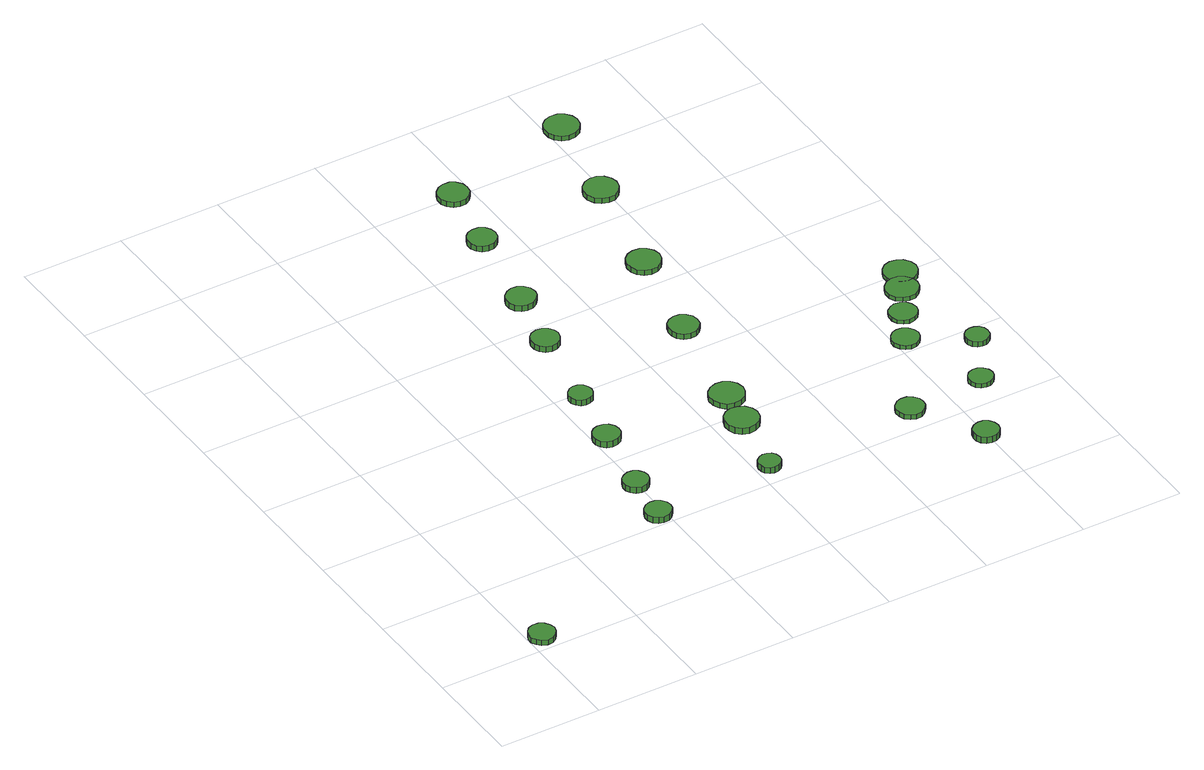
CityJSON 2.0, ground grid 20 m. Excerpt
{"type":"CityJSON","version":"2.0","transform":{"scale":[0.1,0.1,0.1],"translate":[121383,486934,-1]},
"CityObjects":{
"tree1":{"type":"SolitaryVegetationObject","attributes":{"function":"something"},"geometry":[{"type":"MultiSurface","lod":"1","boundaries":[[[0,1,2,3,4,5,6,7,8,9,10,11,12,13,14]],[[15,16,17,18,19,20,21,22,23,24,25,26,27,28,29]],[[0,29,28,1]],[[1,28,27,2]],[[2,27,26,3]],[[3,26,25,4]],[[4,25,24,5]],[[5,24,23,6]],[[6,23,22,7]],[[7,22,21,8]],[[8,21,20,9]],[[9,20,19,10]],[[10,19,18,11]],[[11,18,17,12]],[[12,17,16,13]],[[13,16,15,14]],[[14,15,29,0]]]}]},
"tree2":{"type":"SolitaryVegetationObject","attributes":{"function":"something"},"geometry":[{"type":"MultiSurface","lod":"1","boundaries":[[[30,31,32,33,34,35,36,37,38,39,40,41,42,43,44]],[[45,46,47,48,49,50,51,52,53,54,55,56,57,58,59]],[[30,59,58,31]],[[31,58,57,32]],[[32,57,56,33]],[[33,56,55,34]],[[34,55,54,35]],[[35,54,53,36]],[[36,53,52,37]],[[37,52,51,38]],[[38,51,50,39]],[[39,50,49,40]],[[40,49,48,41]],[[41,48,47,42]],[[42,47,46,43]],[[43,46,45,44]],[[44,45,59,30]]]}]},
"tree3":{"type":"SolitaryVegetationObject","attributes":{"function":"something"},"geometry":[{"type":"MultiSurface","lod":"1","boundaries":[[[60,61,62,63,64,65,66,67,68,69,70,71,72,73,74]],[[75,76,77,78,79,80,81,82,83,84,85,86,87,88,89]],[[60,89,88,61]],[[61,88,87,62]],[[62,87,86,63]],[[63,86,85,64]],[[64,85,84,65]],[[65,84,83,66]],[[66,83,82,67]],[[67,82,81,68]],[[68,81,80,69]],[[69,80,79,70]],[[70,79,78,71]],[[71,78,77,72]],[[72,77,76,73]],[[73,76,75,74]],[[74,75,89,60]]]}]},
"tree4":{"type":"SolitaryVegetationObject","attributes":{"function":"something"},"geometry":[{"type":"MultiSurface","lod":"1","boundaries":[[[90,91,92,93,94,95,96,97,98,99,100,101,102,103,104]],[[105,106,107,108,109,110,111,112,113,114,115,116,117,118,119]],[[90,119,118,91]],[[91,118,117,92]],[[92,117,116,93]],[[93,116,115,94]],[[94,115,114,95]],[[95,114,113,96]],[[96,113,112,97]],[[97,112,111,98]],[[98,111,110,99]],[[99,110,109,100]],[[100,109,108,101]],[[101,108,107,102]],[[102,107,106,103]],[[103,106,105,104]],[[104,105,119,90]]]}]},
"tree5":{"type":"SolitaryVegetationObject","attributes":{"function":"something"},"geometry":[{"type":"MultiSurface","lod":"1","boundaries":[[[120,121,122,123,124,125,126,127,128,129,130,131,132,133,134]],[[135,136,137,138,139,140,141,142,143,144,145,146,147,148,149]],[[120,149,148,121]],[[121,148,147,122]],[[122,147,146,123]],[[123,146,145,124]],[[124,145,144,125]],[[125,144,143,126]],[[126,143,142,127]],[[127,142,141,128]],[[128,141,140,129]],[[129,140,139,130]],[[130,139,138,131]],[[131,138,137,132]],[[132,137,136,133]],[[133,136,135,134]],[[134,135,149,120]]]}]},
"tree6":{"type":"SolitaryVegetationObject","attributes":{"function":"something"},"geometry":[{"type":"MultiSurface","lod":"1","boundaries":[[[150,151,152,153,154,155,156,157,158,159,160,161,162,163,164]],[[165,166,167,168,169,170,171,172,173,174,175,176,177,178,179]],[[150,179,178,151]],[[151,178,177,152]],[[152,177,176,153]],[[153,176,175,154]],[[154,175,174,155]],[[155,174,173,156]],[[156,173,172,157]],[[157,172,171,158]],[[158,171,170,159]],[[159,170,169,160]],[[160,169,168,161]],[[161,168,167,162]],[[162,167,166,163]],[[163,166,165,164]],[[164,165,179,150]]]}]},
"tree7":{"type":"SolitaryVegetationObject","attributes":{"function":"something"},"geometry":[{"type":"MultiSurface","lod":"1","boundaries":[[[180,181,182,183,184,185,186,187,188,189,190,191,192,193,194]],[[195,196,197,198,199,200,201,202,203,204,205,206,207,208,209]],[[180,209,208,181]],[[181,208,207,182]],[[182,207,206,183]],[[183,206,205,184]],[[184,205,204,185]],[[185,204,203,186]],[[186,203,202,187]],[[187,202,201,188]],[[188,201,200,189]],[[189,200,199,190]],[[190,199,198,191]],[[191,198,197,192]],[[192,197,196,193]],[[193,196,195,194]],[[194,195,209,180]]]}]},
"tree8":{"type":"SolitaryVegetationObject","attributes":{"function":"something"},"geometry":[{"type":"MultiSurface","lod":"1","boundaries":[[[210,211,212,213,214,215,216,217,218,219,220,221,222,223,224]],[[225,226,227,228,229,230,231,232,233,234,235,236,237,238,239]],[[210,239,238,211]],[[211,238,237,212]],[[212,237,236,213]],[[213,236,235,214]],[[214,235,234,215]],[[215,234,233,216]],[[216,233,232,217]],[[217,232,231,218]],[[218,231,230,219]],[[219,230,229,220]],[[220,229,228,221]],[[221,228,227,222]],[[222,227,226,223]],[[223,226,225,224]],[[224,225,239,210]]]}]},
"tree9":{"type":"SolitaryVegetationObject","attributes":{"function":"something"},"geometry":[{"type":"MultiSurface","lod":"1","boundaries":[[[240,241,242,243,244,245,246,247,248,249,250,251,252,253,254]],[[255,256,257,258,259,260,261,262,263,264,265,266,267,268,269]],[[240,269,268,241]],[[241,268,267,242]],[[242,267,266,243]],[[243,266,265,244]],[[244,265,264,245]],[[245,264,263,246]],[[246,263,262,247]],[[247,262,261,248]],[[248,261,260,249]],[[249,260,259,250]],[[250,259,258,251]],[[251,258,257,252]],[[252,257,256,253]],[[253,256,255,254]],[[254,255,269,240]]]}]},
"tree10":{"type":"SolitaryVegetationObject","attributes":{"function":"something"},"geometry":[{"type":"MultiSurface","lod":"1","boundaries":[[[270,271,272,273,274,275,276,277,278,279,280,281,282,283,284]],[[285,286,287,288,289,290,291,292,293,294,295,296,297,298,299]],[[270,299,298,271]],[[271,298,297,272]],[[272,297,296,273]],[[273,296,295,274]],[[274,295,294,275]],[[275,294,293,276]],[[276,293,292,277]],[[277,292,291,278]],[[278,291,290,279]],[[279,290,289,280]],[[280,289,288,281]],[[281,288,287,282]],[[282,287,286,283]],[[283,286,285,284]],[[284,285,299,270]]]}]},
"tree11":{"type":"SolitaryVegetationObject","attributes":{"function":"something"},"geometry":[{"type":"MultiSurface","lod":"1","boundaries":[[[300,301,302,303,304,305,306,307,308,309,310,311,312,313,314]],[[315,316,317,318,319,320,321,322,323,324,325,326,327,328,329]],[[300,329,328,301]],[[301,328,327,302]],[[302,327,326,303]],[[303,326,325,304]],[[304,325,324,305]],[[305,324,323,306]],[[306,323,322,307]],[[307,322,321,308]],[[308,321,320,309]],[[309,320,319,310]],[[310,319,318,311]],[[311,318,317,312]],[[312,317,316,313]],[[313,316,315,314]],[[314,315,329,300]]]}]},
"tree12":{"type":"SolitaryVegetationObject","attributes":{"function":"something"},"geometry":[{"type":"MultiSurface","lod":"1","boundaries":[[[330,331,332,333,334,335,336,337,338,339,340,341,342,343,344]],[[345,346,347,348,349,350,351,352,353,354,355,356,357,358,359]],[[330,359,358,331]],[[331,358,357,332]],[[332,357,356,333]],[[333,356,355,334]],[[334,355,354,335]],[[335,354,353,336]],[[336,353,352,337]],[[337,352,351,338]],[[338,351,350,339]],[[339,350,349,340]],[[340,349,348,341]],[[341,348,347,342]],[[342,347,346,343]],[[343,346,345,344]],[[344,345,359,330]]]}]},
"tree13":{"type":"SolitaryVegetationObject","attributes":{"function":"something"},"geometry":[{"type":"MultiSurface","lod":"1","boundaries":[[[360,361,362,363,364,365,366,367,368,369,370,371,372,373,374]],[[375,376,377,378,379,380,381,382,383,384,385,386,387,388,389]],[[360,389,388,361]],[[361,388,387,362]],[[362,387,386,363]],[[363,386,385,364]],[[364,385,384,365]],[[365,384,383,366]],[[366,383,382,367]],[[367,382,381,368]],[[368,381,380,369]],[[369,380,379,370]],[[370,379,378,371]],[[371,378,377,372]],[[372,377,376,373]],[[373,376,375,374]],[[374,375,389,360]]]}]},
"tree14":{"type":"SolitaryVegetationObject","attributes":{"function":"something"},"geometry":[{"type":"MultiSurface","lod":"1","boundaries":[[[390,391,392,393,394,395,396,397,398,399,400,401,402,403,404]],[[405,406,407,408,409,410,411,412,413,414,415,416,417,418,419]],[[390,419,418,391]],[[391,418,417,392]],[[392,417,416,393]],[[393,416,415,394]],[[394,415,414,395]],[[395,414,413,396]],[[396,413,412,397]],[[397,412,411,398]],[[398,411,410,399]],[[399,410,409,400]],[[400,409,408,401]],[[401,408,407,402]],[[402,407,406,403]],[[403,406,405,404]],[[404,405,419,390]]]}]},
"tree15":{"type":"SolitaryVegetationObject","attributes":{"function":"something"},"geometry":[{"type":"MultiSurface","lod":"1","boundaries":[[[420,421,422,423,424,425,426,427,428,429,430,431,432,433,434]],[[435,436,437,438,439,440,441,442,443,444,445,446,447,448,449]],[[420,449,448,421]],[[421,448,447,422]],[[422,447,446,423]],[[423,446,445,424]],[[424,445,444,425]],[[425,444,443,426]],[[426,443,442,427]],[[427,442,441,428]],[[428,441,440,429]],[[429,440,439,430]],[[430,439,438,431]],[[431,438,437,432]],[[432,437,436,433]],[[433,436,435,434]],[[434,435,449,420]]]}]},
"tree16":{"type":"SolitaryVegetationObject","attributes":{"function":"something"},"geometry":[{"type":"MultiSurface","lod":"1","boundaries":[[[450,451,452,453,454,455,456,457,458,459,460,461,462,463,464]],[[465,466,467,468,469,470,471,472,473,474,475,476,477,478,479]],[[450,479,478,451]],[[451,478,477,452]],[[452,477,476,453]],[[453,476,475,454]],[[454,475,474,455]],[[455,474,473,456]],[[456,473,472,457]],[[457,472,471,458]],[[458,471,470,459]],[[459,470,469,460]],[[460,469,468,461]],[[461,468,467,462]],[[462,467,466,463]],[[463,466,465,464]],[[464,465,479,450]]]}]},
"tree17":{"type":"SolitaryVegetationObject","attributes":{"function":"something"},"geometry":[{"type":"MultiSurface","lod":"1","boundaries":[[[480,481,482,483,484,485,486,487,488,489,490,491,492,493,494]],[[495,496,497,498,499,500,501,502,503,504,505,506,507,508,509]],[[480,509,508,481]],[[481,508,507,482]],[[482,507,506,483]],[[483,506,505,484]],[[484,505,504,485]],[[485,504,503,486]],[[486,503,502,487]],[[487,502,501,488]],[[488,501,500,489]],[[489,500,499,490]],[[490,499,498,491]],[[491,498,497,492]],[[492,497,496,493]],[[493,496,495,494]],[[494,495,509,480]]]}]},
"tree18":{"type":"SolitaryVegetationObject","attributes":{"function":"something"},"geometry":[{"type":"MultiSurface","lod":"1","boundaries":[[[510,511,512,513,514,515,516,517,518,519,520,521,522,523,524]],[[525,526,527,528,529,530,531,532,533,534,535,536,537,538,539]],[[510,539,538,511]],[[511,538,537,512]],[[512,537,536,513]],[[513,536,535,514]],[[514,535,534,515]],[[515,534,533,516]],[[516,533,532,517]],[[517,532,531,518]],[[518,531,530,519]],[[519,530,529,520]],[[520,529,528,521]],[[521,528,527,522]],[[522,527,526,523]],[[523,526,525,524]],[[524,525,539,510]]]}]},
"tree19":{"type":"SolitaryVegetationObject","attributes":{"function":"something"},"geometry":[{"type":"MultiSurface","lod":"1","boundaries":[[[540,541,542,543,544,545,546,547,548,549,550,551,552,553,554]],[[555,556,557,558,559,560,561,562,563,564,565,566,567,568,569]],[[540,569,568,541]],[[541,568,567,542]],[[542,567,566,543]],[[543,566,565,544]],[[544,565,564,545]],[[545,564,563,546]],[[546,563,562,547]],[[547,562,561,548]],[[548,561,560,549]],[[549,560,559,550]],[[550,559,558,551]],[[551,558,557,552]],[[552,557,556,553]],[[553,556,555,554]],[[554,555,569,540]]]}]},
"tree20":{"type":"SolitaryVegetationObject","attributes":{"function":"something"},"geometry":[{"type":"MultiSurface","lod":"1","boundaries":[[[570,571,572,573,574,575,576,577,578,579,580,581,582,583,584]],[[585,586,587,588,589,590,591,592,593,594,595,596,597,598,599]],[[570,599,598,571]],[[571,598,597,572]],[[572,597,596,573]],[[573,596,595,574]],[[574,595,594,575]],[[575,594,593,576]],[[576,593,592,577]],[[577,592,591,578]],[[578,591,590,579]],[[579,590,589,580]],[[580,589,588,581]],[[581,588,587,582]],[[582,587,586,583]],[[583,586,585,584]],[[584,585,599,570]]]}]},
"tree21":{"type":"SolitaryVegetationObject","attributes":{"function":"something"},"geometry":[{"type":"MultiSurface","lod":"1","boundaries":[[[600,601,602,603,604,605,606,607,608,609,610,611,612,613,614]],[[615,616,617,618,619,620,621,622,623,624,625,626,627,628,629]],[[600,629,628,601]],[[601,628,627,602]],[[602,627,626,603]],[[603,626,625,604]],[[604,625,624,605]],[[605,624,623,606]],[[606,623,622,607]],[[607,622,621,608]],[[608,621,620,609]],[[609,620,619,610]],[[610,619,618,611]],[[611,618,617,612]],[[612,617,616,613]],[[613,616,615,614]],[[614,615,629,600]]]}]},
"tree22":{"type":"SolitaryVegetationObject","attributes":{"function":"something"},"geometry":[{"type":"MultiSurface","lod":"1","boundaries":[[[630,631,632,633,634,635,636,637,638,639,640,641,642,643,644]],[[645,646,647,648,649,650,651,652,653,654,655,656,657,658,659]],[[630,659,658,631]],[[631,658,657,632]],[[632,657,656,633]],[[633,656,655,634]],[[634,655,654,635]],[[635,654,653,636]],[[636,653,652,637]],[[637,652,651,638]],[[638,651,650,639]],[[639,650,649,640]],[[640,649,648,641]],[[641,648,647,642]],[[642,647,646,643]],[[643,646,645,644]],[[644,645,659,630]]]}]},
"tree23":{"type":"SolitaryVegetationObject","attributes":{"function":"something"},"geometry":[{"type":"MultiSurface","lod":"1","boundaries":[[[660,661,662,663,664,665,666,667,668,669,670,671,672,673,674]],[[675,676,677,678,679,680,681,682,683,684,685,686,687,688,689]],[[660,689,688,661]],[[661,688,687,662]],[[662,687,686,663]],[[663,686,685,664]],[[664,685,684,665]],[[665,684,683,666]],[[666,683,682,667]],[[667,682,681,668]],[[668,681,680,669]],[[669,680,679,670]],[[670,679,678,671]],[[671,678,677,672]],[[672,677,676,673]],[[673,676,675,674]],[[674,675,689,660]]]}]},
"tree24":{"type":"SolitaryVegetationObject","attributes":{"function":"something"},"geometry":[{"type":"MultiSurface","lod":"1","boundaries":[[[690,691,692,693,694,695,696,697,698,699,700,701,702,703,704]],[[705,706,707,708,709,710,711,712,713,714,715,716,717,718,719]],[[690,719,718,691]],[[691,718,717,692]],[[692,717,716,693]],[[693,716,715,694]],[[694,715,714,695]],[[695,714,713,696]],[[696,713,712,697]],[[697,712,711,698]],[[698,711,710,699]],[[699,710,709,700]],[[700,709,708,701]],[[701,708,707,702]],[[702,707,706,703]],[[703,706,705,704]],[[704,705,719,690]]]}]}
},
"vertices":[
[53,35,17],[50,45,17],[44,53,17],[35,59,17],[24,60,17],[14,57,17],[7,50,17],[2,40,17],[2,29,17],[7,20,17],[14,13,17],[24,9,17],[35,10,17],[44,16,17],[50,24,17],[50,24,6],[44,16,6],[35,10,6],[24,9,6],[14,13,6],[7,20,6],[2,29,6],[2,40,6],[7,50,6],[14,57,6],[24,60,6],[35,59,6],[44,53,6],[50,45,6],[53,35,6],
[406,218,28],[404,228,28],[397,237,28],[388,242,28],[378,243,28],[368,240,28],[360,233,28],[356,223,28],[356,213,28],[360,203,28],[368,196,28],[378,193,28],[388,194,28],[397,199,28],[404,208,28],[404,208,15],[397,199,15],[388,194,15],[378,193,15],[368,196,15],[360,203,15],[356,213,15],[356,223,15],[360,233,15],[368,240,15],[378,243,15],[388,242,15],[397,237,15],[404,228,15],[406,218,15],
[421,318,23],[419,328,23],[413,336,23],[404,342,23],[394,343,23],[384,339,23],[376,333,23],[372,323,23],[372,313,23],[376,304,23],[384,297,23],[394,293,23],[404,295,23],[413,300,23],[419,308,23],[419,308,10],[413,300,10],[404,295,10],[394,293,10],[384,297,10],[376,304,10],[372,313,10],[372,323,10],[376,333,10],[384,339,10],[394,343,10],[404,342,10],[413,336,10],[419,328,10],[421,318,10],
[451,464,19],[449,474,19],[442,483,19],[433,488,19],[422,489,19],[412,486,19],[404,479,19],[400,469,19],[400,458,19],[404,448,19],[412,441,19],[422,438,19],[433,439,19],[442,444,19],[449,453,19],[449,453,6],[442,444,6],[433,439,6],[422,438,6],[412,441,6],[404,448,6],[400,458,6],[400,469,6],[404,479,6],[412,486,6],[422,489,6],[433,488,6],[442,483,6],[449,474,6],[451,464,6],
[471,588,18],[469,597,18],[464,605,18],[455,610,18],[446,611,18],[437,608,18],[430,601,18],[426,593,18],[426,583,18],[430,575,18],[437,568,18],[446,566,18],[455,567,18],[464,571,18],[469,579,18],[469,579,6],[464,571,6],[455,567,6],[446,566,6],[437,568,6],[430,575,6],[426,583,6],[426,593,6],[430,601,6],[437,608,6],[446,611,6],[455,610,6],[464,605,6],[469,597,6],[471,588,6],
[646,241,23],[644,250,23],[639,257,23],[631,261,23],[622,262,23],[614,259,23],[607,253,23],[604,245,23],[604,236,23],[607,228,23],[614,222,23],[622,220,23],[631,221,23],[639,225,23],[644,232,23],[644,232,10],[639,225,10],[631,221,10],[622,220,10],[614,222,10],[607,228,10],[604,236,10],[604,245,10],[607,253,10],[614,259,10],[622,262,10],[631,261,10],[639,257,10],[644,250,10],[646,241,10],
[507,757,18],[504,768,18],[498,777,18],[488,783,18],[477,784,18],[466,781,18],[457,773,18],[453,763,18],[453,751,18],[457,741,18],[466,733,18],[477,730,18],[488,731,18],[498,737,18],[504,746,18],[504,746,6],[498,737,6],[488,731,6],[477,730,6],[466,733,6],[457,741,6],[453,751,6],[453,763,6],[457,773,6],[466,781,6],[477,784,6],[488,783,6],[498,777,6],[504,768,6],[507,757,6],
[684,378,19],[681,391,19],[673,402,19],[661,408,19],[648,410,19],[635,406,19],[625,397,19],[620,384,19],[620,371,19],[625,358,19],[635,349,19],[648,345,19],[661,347,19],[673,353,19],[681,364,19],[681,364,6],[673,353,6],[661,347,6],[648,345,6],[635,349,6],[625,358,6],[620,371,6],[620,384,6],[625,397,6],[635,406,6],[648,410,6],[661,408,6],[673,402,6],[681,391,6],[684,378,6],
[535,881,18],[533,893,18],[525,903,18],[515,909,18],[503,910,18],[492,906,18],[483,898,18],[478,887,18],[478,875,18],[483,864,18],[492,856,18],[503,853,18],[515,854,18],[525,860,18],[533,870,18],[533,870,6],[525,860,6],[515,854,6],[503,853,6],[492,856,6],[483,864,6],[478,875,6],[478,887,6],[483,898,6],[492,906,6],[503,910,6],[515,909,6],[525,903,6],[533,893,6],[535,881,6],
[701,454,17],[698,468,17],[690,479,17],[678,486,17],[664,487,17],[651,483,17],[641,474,17],[635,461,17],[635,447,17],[641,435,17],[651,425,17],[664,421,17],[678,423,17],[690,429,17],[698,441,17],[698,441,6],[690,429,6],[678,423,6],[664,421,6],[651,425,6],[641,435,6],[635,447,6],[635,461,6],[641,474,6],[651,483,6],[664,487,6],[678,486,6],[690,479,6],[698,468,6],[701,454,6],
[566,1064,18],[563,1075,18],[557,1084,18],[547,1090,18],[535,1091,18],[524,1088,18],[516,1080,18],[511,1069,18],[511,1058,18],[516,1047,18],[524,1040,18],[535,1036,18],[547,1037,18],[557,1043,18],[563,1052,18],[563,1052,6],[557,1043,6],[547,1037,6],[535,1036,6],[524,1040,6],[516,1047,6],[511,1058,6],[511,1069,6],[516,1080,6],[524,1088,6],[535,1091,6],[547,1090,6],[557,1084,6],[563,1075,6],[566,1064,6],
[736,663,17],[734,675,17],[726,685,17],[716,691,17],[704,692,17],[692,688,17],[683,680,17],[679,669,17],[679,657,17],[683,646,17],[692,638,17],[704,634,17],[716,635,17],[726,641,17],[734,651,17],[734,651,6],[726,641,6],[716,635,6],[704,634,6],[692,638,6],[683,646,6],[679,657,6],[679,669,6],[683,680,6],[692,688,6],[704,692,6],[716,691,6],[726,685,6],[734,675,6],[736,663,6],
[593,1202,17],[591,1214,17],[583,1224,17],[573,1230,17],[560,1231,17],[549,1227,17],[540,1219,17],[535,1208,17],[535,1195,17],[540,1184,17],[549,1176,17],[560,1172,17],[573,1173,17],[583,1179,17],[591,1189,17],[591,1189,6],[583,1179,6],[573,1173,6],[560,1172,6],[549,1176,6],[540,1184,6],[535,1195,6],[535,1208,6],[540,1219,6],[549,1227,6],[560,1231,6],[573,1230,6],[583,1224,6],[591,1214,6],[593,1202,6],
[949,252,17],[947,263,17],[940,272,17],[931,278,17],[919,279,17],[909,276,17],[900,268,17],[896,258,17],[896,247,17],[900,236,17],[909,229,17],[919,225,17],[931,226,17],[940,232,17],[947,241,17],[947,241,7],[940,232,7],[931,226,7],[919,225,7],[909,229,7],[900,236,7],[896,247,7],[896,258,7],[900,268,7],[909,276,7],[919,279,7],[931,278,7],[940,272,7],[947,263,7],[949,252,7],
[779,860,17],[776,873,17],[768,884,17],[756,891,17],[743,892,17],[730,888,17],[720,879,17],[715,866,17],[715,853,17],[720,841,17],[730,832,17],[743,828,17],[756,829,17],[768,836,17],[776,847,17],[776,847,6],[768,836,6],[756,829,6],[743,828,6],[730,832,6],[720,841,6],[715,853,6],[715,866,6],[720,879,6],[730,888,6],[743,892,6],[756,891,6],[768,884,6],[776,873,6],[779,860,6],
[1021,118,23],[1019,128,23],[1013,137,23],[1004,142,23],[994,143,23],[984,140,23],[976,133,23],[972,123,23],[972,113,23],[976,104,23],[984,97,23],[994,94,23],[1004,95,23],[1013,100,23],[1019,108,23],[1019,108,10],[1013,100,10],[1004,95,10],[994,94,10],[984,97,10],[976,104,10],[972,113,10],[972,123,10],[976,133,10],[984,140,10],[994,143,10],[1004,142,10],[1013,137,10],[1019,128,10],[1021,118,10],
[825,1078,17],[822,1091,17],[814,1102,17],[802,1109,17],[789,1110,17],[776,1106,17],[766,1097,17],[760,1084,17],[760,1071,17],[766,1058,17],[776,1049,17],[789,1045,17],[802,1046,17],[814,1053,17],[822,1064,17],[822,1064,6],[814,1053,6],[802,1046,6],[789,1045,6],[776,1049,6],[766,1058,6],[760,1071,6],[760,1084,6],[766,1097,6],[776,1106,6],[789,1110,6],[802,1109,6],[814,1102,6],[822,1091,6],[825,1078,6],
[1049,431,14],[1046,441,14],[1040,450,14],[1030,456,14],[1019,457,14],[1009,454,14],[1001,446,14],[996,436,14],[996,425,14],[1001,415,14],[1009,408,14],[1019,404,14],[1030,405,14],[1040,411,14],[1046,420,14],[1046,420,6],[1040,411,6],[1030,405,6],[1019,404,6],[1009,408,6],[1001,415,6],[996,425,6],[996,436,6],[1001,446,6],[1009,454,6],[1019,457,6],[1030,456,6],[1040,450,6],[1046,441,6],[1049,431,6],
[1098,262,16],[1096,272,16],[1090,280,16],[1081,285,16],[1072,286,16],[1062,283,16],[1055,276,16],[1051,267,16],[1051,257,16],[1055,248,16],[1062,242,16],[1072,239,16],[1081,240,16],[1090,245,16],[1096,253,16],[1096,253,7],[1090,245,7],[1081,240,7],[1072,239,7],[1062,242,7],[1055,248,7],[1051,257,7],[1051,267,7],[1055,276,7],[1062,283,7],[1072,286,7],[1081,285,7],[1090,280,7],[1096,272,7],[1098,262,7],
[1085,496,14],[1082,507,14],[1076,516,14],[1066,521,14],[1055,523,14],[1045,519,14],[1036,512,14],[1032,502,14],[1032,490,14],[1036,480,14],[1045,473,14],[1055,469,14],[1066,471,14],[1076,476,14],[1082,485,14],[1082,485,6],[1076,476,6],[1066,471,6],[1055,469,6],[1045,473,6],[1036,480,6],[1032,490,6],[1032,502,6],[1036,512,6],[1045,519,6],[1055,523,6],[1066,521,6],[1076,516,6],[1082,507,6],[1085,496,6],
[862,1269,16],[859,1282,16],[851,1293,16],[839,1300,16],[825,1301,16],[812,1297,16],[802,1288,16],[797,1276,16],[797,1262,16],[802,1249,16],[812,1240,16],[825,1236,16],[839,1237,16],[851,1244,16],[859,1255,16],[859,1255,6],[851,1244,6],[839,1237,6],[825,1236,6],[812,1240,6],[802,1249,6],[797,1262,6],[797,1276,6],[802,1288,6],[812,1297,6],[825,1301,6],[839,1300,6],[851,1293,6],[859,1282,6],[862,1269,6],
[1154,368,17],[1152,377,17],[1147,385,17],[1138,389,17],[1129,390,17],[1120,387,17],[1113,381,17],[1109,372,17],[1109,363,17],[1113,354,17],[1120,348,17],[1129,345,17],[1138,346,17],[1147,351,17],[1152,358,17],[1152,358,6],[1147,351,6],[1138,346,6],[1129,345,6],[1120,348,6],[1113,354,6],[1109,363,6],[1109,372,6],[1113,381,6],[1120,387,6],[1129,390,6],[1138,389,6],[1147,385,6],[1152,377,6],[1154,368,6],
[1124,556,15],[1121,569,15],[1113,579,15],[1102,586,15],[1089,587,15],[1077,583,15],[1067,574,15],[1062,562,15],[1062,549,15],[1067,538,15],[1077,529,15],[1089,525,15],[1102,526,15],[1113,533,15],[1121,543,15],[1121,543,6],[1113,533,6],[1102,526,6],[1089,525,6],[1077,529,6],[1067,538,6],[1062,549,6],[1062,562,6],[1067,574,6],[1077,583,6],[1089,587,6],[1102,586,6],[1113,579,6],[1121,569,6],[1124,556,6],
[1147,598,15],[1144,611,15],[1136,622,15],[1125,628,15],[1112,630,15],[1099,626,15],[1089,617,15],[1084,605,15],[1084,591,15],[1089,579,15],[1099,570,15],[1112,566,15],[1125,568,15],[1136,574,15],[1144,585,15],[1144,585,6],[1136,574,6],[1125,568,6],[1112,566,6],[1099,570,6],[1089,579,6],[1084,591,6],[1084,605,6],[1089,617,6],[1099,626,6],[1112,630,6],[1125,628,6],[1136,622,6],[1144,611,6],[1147,598,6]
]}
